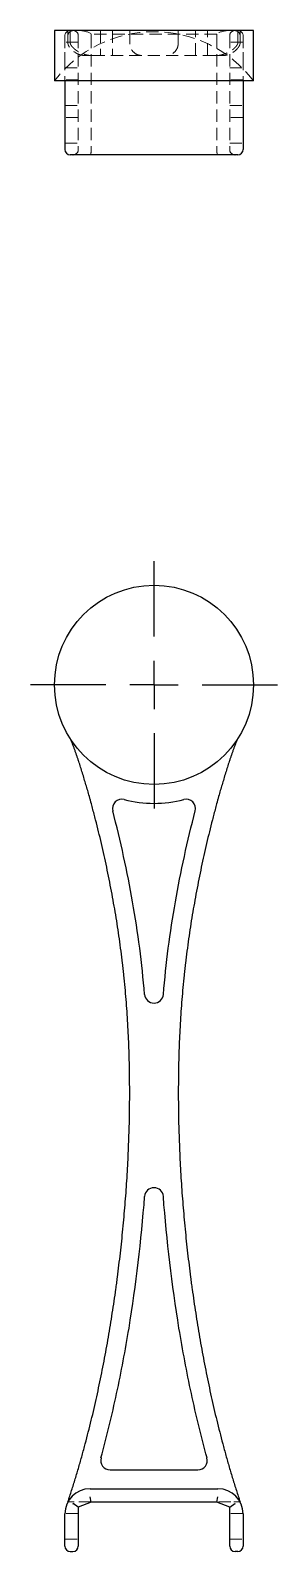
# Model space of a CAD drawing. Header units: millimetres. Extents: x 70 to 231, y 6 to 164.
# Drawn here: x 70.2 to 95.8, y 7 to 164.4 of the extents above.
import ezdxf

# ---------------------------------------------------------------- set-up
doc = ezdxf.new("R2010")
doc.units = ezdxf.units.MM
doc.linetypes.add('HIDDEN', pattern=[1.905, 1.27, -0.635])
doc.layers.add('10', color=7, linetype='Continuous')

# ---------------------------------------------------------------- blocks, each defined once
blk = doc.blocks.new('SW_CENTERMARKSYMBOL_0')
at = {"layer": '10', "color": 0}
for p, q in [((0, 5), (0, 12.81)), ((0, 0), (0, 2.5)), ((-5, 0), (-12.81, 0)), ((0, 0), (-2.5, 0)), ((0, 0), (0, -2.5)), ((0, 0), (2.5, 0)), ((5, 0), (12.81, 0)), ((0, -5), (0, -12.81))]:
    blk.add_line(p, q, dxfattribs=at)

msp = doc.modelspace()

# ---------------------------------------------------------------- linework, layer by layer
at = {"color": 7, "linetype": 'Continuous', "lineweight": 25}
for p, q in [((72.69, 164.41), (72.69, 159.21)), ((93.31, 164.41), (72.69, 164.41)), ((93.31, 159.21), (93.31, 164.41)), ((93.31, 159.21), (72.69, 159.21)), ((73.76, 159.21), (73.76, 158.27)), ((92.24, 159.21), (92.24, 158.27)), ((73.76, 157.68), (73.76, 154.36)), ((92.24, 157.68), (92.24, 154.36)), ((73.76, 153.78), (73.76, 152.09)), ((92.24, 153.78), (92.24, 152.09)), ((74.6, 151.53), (74.32, 151.53)), ((76.37, 151.53), (74.63, 151.53)), ((89.63, 151.53), (76.37, 151.53)), ((91.37, 151.53), (89.63, 151.53)), ((91.68, 151.53), (91.4, 151.53)), ((78.45, 15.46), (87.55, 15.46)), ((76.37, 13.5), (89.63, 13.5)), ((76.5, 12.11), (76.39, 12.67)), ((89.5, 12.11), (89.61, 12.67)), ((75.16, 11.59), (74.61, 11.96)), ((76.5, 12.11), (75.16, 11.59)), ((75.16, 11.59), (75.16, 8.95)), ((89.5, 12.11), (76.5, 12.11)), ((90.84, 11.59), (89.5, 12.11)), ((90.84, 11.59), (91.39, 11.96)), ((90.84, 8.95), (90.84, 11.59)), ((73.76, 8.95), (73.76, 10.9)), ((92.24, 10.9), (92.24, 8.95)), ((73.76, 7.56), (73.76, 8.95)), ((75.16, 8.95), (75.16, 7.56)), ((90.84, 7.56), (90.84, 8.95)), ((92.24, 8.95), (92.24, 7.56)), ((74.32, 7), (74.6, 7)), ((91.68, 7), (91.4, 7))]:
    msp.add_line(p, q, dxfattribs=at)
at = {"color": 7, "linetype": 'HIDDEN', "lineweight": 18}
for p, q in [((73.76, 163.85), (73.76, 162.17)), ((74.08, 164.41), (74.08, 163.85)), ((74.08, 163.85), (74.08, 163.11)), ((74.32, 164.41), (74.32, 163.11)), ((75.16, 163.85), (75.16, 152.09)), ((89.51, 164.04), (76.49, 164.04)), ((76.5, 163.85), (76.5, 152.09)), ((77.47, 164.41), (77.47, 161.81)), ((78.7, 164.41), (78.7, 161.81)), ((80.48, 163.11), (80.48, 164.41)), ((85.52, 164.41), (85.52, 163.11)), ((87.3, 161.81), (87.3, 164.41)), ((88.53, 161.81), (88.53, 164.41)), ((89.5, 163.85), (89.5, 152.09)), ((90.84, 163.85), (90.84, 152.09)), ((91.68, 164.41), (91.68, 163.11)), ((91.92, 164.41), (91.92, 163.85)), ((91.92, 163.11), (91.92, 163.85)), ((92.24, 163.85), (92.24, 162.17)), ((75.16, 163.21), (73.76, 163.21)), ((80.45, 163.11), (80.45, 163.11)), ((85.54, 163.11), (85.54, 163.11)), ((92.24, 163.21), (90.84, 163.21)), ((73.76, 161.58), (73.76, 159.21)), ((76.54, 161.81), (75.87, 161.81)), ((76.63, 161.81), (89.37, 161.81)), ((90.13, 161.81), (89.46, 161.81)), ((92.24, 161.58), (92.24, 159.21)), ((73.76, 160.54), (75.16, 160.54)), ((75.16, 159.31), (73.76, 159.31)), ((90.84, 160.54), (92.24, 160.54)), ((92.24, 159.31), (90.84, 159.31)), ((73.76, 156.64), (75.16, 156.64)), ((90.84, 156.64), (92.24, 156.64)), ((75.16, 155.4), (73.76, 155.4)), ((92.24, 155.4), (90.84, 155.4)), ((73.76, 152.74), (75.16, 152.74)), ((90.84, 152.74), (92.24, 152.74)), ((76.49, 12.14), (75.04, 12.14)), ((89.51, 12.14), (76.49, 12.14)), ((90.96, 12.14), (89.51, 12.14)), ((75.16, 10.94), (73.76, 10.94)), ((92.24, 10.94), (90.84, 10.94)), ((73.76, 8.27), (75.16, 8.27)), ((90.84, 8.27), (92.24, 8.27))]:
    msp.add_line(p, q, dxfattribs=at)
at = {"color": 7, "linetype": 'Continuous', "lineweight": 25}
msp.add_circle((83, 96.69), 10.31, dxfattribs=at)
at = {"color": 7, "linetype": 'HIDDEN', "lineweight": 18}
for centre, radius, start, end in [((83, 151.27), 13.01, 37.5895, 142.4105), ((74.32, 163.85), 0.559, 90, 180), ((74.6, 163.85), 0.559, 0, 89.2057), ((91.4, 163.85), 0.559, 90.7943, 180), ((91.68, 163.85), 0.559, 0, 90), ((74.6, 152.09), 0.559, 270.7943, 0), ((91.4, 152.09), 0.559, 180, 269.2057)]:
    msp.add_arc(centre, radius, start, end, dxfattribs=at)
at = {"color": 7, "linetype": 'Continuous', "lineweight": 25}
for centre, radius, start, end in [((74.32, 152.09), 0.559, 180, 270), ((91.68, 152.09), 0.559, 270, 0), ((79.67, 83.88), 0.976, 75.4463, 194.6143), ((83, 96.69), 12.26, 255.4463, 284.5537), ((86.33, 83.88), 0.976, 345.3857, 104.5537), ((83, 64.74), 0.976, 184.7537, 355.2463), ((83, 43.68), 0.976, 4.2254, 175.7746), ((78.45, 16.43), 0.976, 164.5869, 270), ((87.55, 16.43), 0.976, 270, 15.4131), ((76.37, 10.9), 2.6, 90, 180), ((89.63, 10.9), 2.6, 0, 90), ((74.32, 7.56), 0.559, 180, 270), ((74.6, 7.56), 0.559, 270, 0), ((91.4, 7.56), 0.559, 180, 270), ((91.68, 7.56), 0.559, 270, 0)]:
    msp.add_arc(centre, radius, start, end, dxfattribs=at)
at = {"color": 7, "linetype": 'HIDDEN', "lineweight": 18}
for centre, major_axis, ratio, start_param, end_param in [((75.04, 163.85), (1.54, 0), 0.363542, 0.342671, 1.570796), ((76.39, 163.85), (0, 0.559), 0.18821, 4.712389, 5.05506), ((89.61, 163.85), (0, 0.559), 0.18821, 1.228125, 1.570796), ((90.96, 163.85), (-1.54, 0), 0.363542, 4.712389, 5.940514), ((76.39, 152.09), (0, 0.559), 0.18821, 3.141593, 4.712389), ((89.61, 152.09), (0, 0.559), 0.18821, 1.570796, 3.141593)]:
    msp.add_ellipse(centre, major_axis=major_axis, ratio=ratio, start_param=start_param, end_param=end_param, dxfattribs=at)
for points, knots in [([(74.74, 164.41), (74.66, 164.41), (74.58, 164.4), (74.43, 164.35), (74.35, 164.32), (74.22, 164.22), (74.17, 164.16), (74.1, 164.01), (74.08, 163.93), (74.08, 163.85)], [0, 0, 0, 0, 0.25, 0.25, 0.5, 0.5, 0.75, 0.75, 1, 1, 1, 1]), ([(91.92, 163.85), (91.92, 163.93), (91.9, 164.01), (91.83, 164.16), (91.78, 164.22), (91.65, 164.32), (91.58, 164.35), (91.42, 164.4), (91.34, 164.41), (91.26, 164.41)], [0, 0, 0, 0, 0.25, 0.25, 0.5, 0.5, 0.75, 0.75, 1, 1, 1, 1]), ([(75.87, 161.81), (75.82, 161.81), (75.76, 161.81), (75.65, 161.83), (75.6, 161.83), (75.49, 161.85), (75.44, 161.87), (75.37, 161.89), (75.36, 161.89), (75.33, 161.9), (75.32, 161.9), (75.28, 161.91), (75.26, 161.92), (75.18, 161.95), (75.14, 161.97), (75.04, 162.01), (75, 162.03), (74.91, 162.08), (74.87, 162.11), (74.81, 162.15), (74.79, 162.16), (74.75, 162.19), (74.73, 162.2), (74.67, 162.24), (74.63, 162.27), (74.56, 162.33), (74.53, 162.36), (74.46, 162.43), (74.43, 162.46), (74.38, 162.51), (74.35, 162.54), (74.32, 162.58), (74.3, 162.61), (74.28, 162.63), (74.26, 162.66), (74.24, 162.68), (74.22, 162.71), (74.22, 162.72), (74.21, 162.74), (74.2, 162.75), (74.18, 162.78), (74.17, 162.8), (74.16, 162.83), (74.15, 162.84), (74.14, 162.85), (74.14, 162.86), (74.13, 162.88), (74.13, 162.89), (74.12, 162.9), (74.11, 162.93), (74.11, 162.94), (74.1, 162.96), (74.1, 162.97), (74.09, 162.99), (74.09, 163), (74.09, 163.01), (74.09, 163.02), (74.08, 163.04), (74.08, 163.05), (74.08, 163.08), (74.08, 163.08), (74.08, 163.1), (74.08, 163.1), (74.08, 163.11)], [0, 0, 0, 0, 0.000263925, 0.000263925, 0.000527849, 0.000527849, 0.000791774, 0.000791774, 0.000857755, 0.000857755, 0.000923736, 0.000923736, 0.001055698, 0.001055698, 0.001319623, 0.001319623, 0.001583547, 0.001583547, 0.001847472, 0.001847472, 0.001979434, 0.001979434, 0.002111396, 0.002111396, 0.002375321, 0.002375321, 0.002639245, 0.002639245, 0.00290317, 0.00290317, 0.003035132, 0.003167094, 0.003167094, 0.003299056, 0.003299056, 0.003431019, 0.003431019, 0.003497, 0.003497, 0.003562981, 0.003562981, 0.003694943, 0.003694943, 0.003760924, 0.003760924, 0.003793915, 0.003826905, 0.003826905, 0.003892886, 0.003892886, 0.003958868, 0.003958868, 0.004024849, 0.004024849, 0.004057839, 0.004057839, 0.00409083, 0.00409083, 0.004156811, 0.004156811, 0.004189801, 0.004189801, 0.004222792, 0.004222792, 0.004222792, 0.004222792]), ([(74.32, 163.11), (74.32, 163.1), (74.32, 163.09), (74.33, 163.08), (74.33, 163.07), (74.33, 163.07), (74.33, 163.06), (74.33, 163.06), (74.33, 163.06), (74.33, 163.04), (74.34, 163.04), (74.34, 163.02), (74.34, 163.01), (74.35, 163), (74.35, 162.99), (74.35, 162.99), (74.36, 162.97), (74.36, 162.96), (74.38, 162.94), (74.38, 162.93), (74.4, 162.9), (74.41, 162.89), (74.42, 162.86), (74.43, 162.85), (74.44, 162.83), (74.45, 162.82), (74.46, 162.81), (74.46, 162.8), (74.48, 162.78), (74.48, 162.77), (74.51, 162.74), (74.53, 162.72), (74.57, 162.67), (74.59, 162.65), (74.63, 162.61), (74.65, 162.59), (74.69, 162.55), (74.73, 162.52), (74.79, 162.46), (74.84, 162.43), (74.9, 162.38), (74.95, 162.35), (75.01, 162.31), (75.02, 162.3), (75.04, 162.29), (75.08, 162.26), (75.11, 162.24), (75.18, 162.2), (75.23, 162.17), (75.33, 162.12), (75.43, 162.07), (75.59, 162.01), (75.75, 161.95), (75.91, 161.9), (76.03, 161.88), (76.14, 161.85), (76.2, 161.84), (76.29, 161.83), (76.32, 161.83), (76.36, 161.82), (76.38, 161.82), (76.41, 161.82), (76.49, 161.81), (76.56, 161.81), (76.63, 161.81)], [0, 0, 0, 0, 0.000046209, 0.000046209, 0.000069314, 0.000069314, 0.000080866, 0.000080866, 0.000092418, 0.000092418, 0.000138627, 0.000138627, 0.000184836, 0.000184836, 0.000207941, 0.000207941, 0.000231045, 0.000277254, 0.000277254, 0.000369673, 0.000369673, 0.000462091, 0.000462091, 0.000554509, 0.000554509, 0.000600718, 0.000600718, 0.000646927, 0.000646927, 0.000739345, 0.000739345, 0.000924181, 0.000924181, 0.001109018, 0.001109018, 0.001293854, 0.001293854, 0.00147869, 0.001663527, 0.001848363, 0.001848363, 0.002218035, 0.002218035, 0.002310454, 0.002310454, 0.002402872, 0.002587708, 0.002587708, 0.002957381, 0.002957381, 0.003327053, 0.003696726, 0.004066398, 0.004436071, 0.004805743, 0.004805743, 0.005175416, 0.005175416, 0.005360252, 0.005360252, 0.00545267, 0.00545267, 0.005545089, 0.005914761, 0.005914761, 0.005914761, 0.005914761]), ([(81.75, 161.81), (81.6, 161.83), (81.28, 161.86), (80.83, 162.17), (80.53, 162.62), (80.5, 162.95), (80.48, 163.11)], [0, 0, 0, 0, 0.2471, 0.50081, 0.7541, 1, 1, 1, 1]), ([(85.52, 163.11), (85.5, 162.95), (85.47, 162.62), (85.17, 162.17), (84.72, 161.86), (84.4, 161.83), (84.25, 161.81)], [0, 0, 0, 0, 0.2459, 0.49919, 0.7529, 1, 1, 1, 1]), ([(89.37, 161.81), (89.44, 161.81), (89.5, 161.81), (89.62, 161.82), (89.68, 161.83), (89.8, 161.84), (89.86, 161.85), (89.97, 161.88), (90.09, 161.9), (90.2, 161.94), (90.28, 161.96), (90.31, 161.97), (90.35, 161.99), (90.36, 161.99), (90.39, 162), (90.45, 162.03), (90.57, 162.08), (90.67, 162.12), (90.77, 162.17), (90.82, 162.2), (90.91, 162.26), (90.96, 162.29), (91.05, 162.35), (91.1, 162.38), (91.16, 162.43), (91.21, 162.46), (91.25, 162.5), (91.28, 162.53), (91.29, 162.54), (91.31, 162.55), (91.32, 162.56), (91.35, 162.59), (91.37, 162.61), (91.41, 162.65), (91.43, 162.67), (91.46, 162.71), (91.47, 162.72), (91.49, 162.74), (91.51, 162.76), (91.53, 162.8), (91.55, 162.82), (91.57, 162.85), (91.58, 162.86), (91.59, 162.89), (91.6, 162.9), (91.61, 162.92), (91.62, 162.93), (91.63, 162.94), (91.63, 162.95), (91.64, 162.96), (91.64, 162.97), (91.65, 162.99), (91.65, 162.99), (91.66, 163.01), (91.66, 163.02), (91.66, 163.03), (91.67, 163.04), (91.67, 163.04), (91.67, 163.05), (91.67, 163.05), (91.67, 163.06), (91.67, 163.07), (91.68, 163.09), (91.68, 163.09), (91.68, 163.1), (91.68, 163.11), (91.68, 163.11)], [0, 0, 0, 0, 0.000363219, 0.000363219, 0.000726439, 0.000726439, 0.001089658, 0.001089658, 0.001452877, 0.001816097, 0.001816097, 0.001997707, 0.001997707, 0.002088511, 0.002088511, 0.002179316, 0.002542536, 0.002905755, 0.002905755, 0.003268974, 0.003268974, 0.003632194, 0.003632194, 0.003995413, 0.003995413, 0.004177023, 0.004358632, 0.004358632, 0.004449437, 0.004449437, 0.004540242, 0.004540242, 0.004721852, 0.004721852, 0.004903462, 0.004903462, 0.004994266, 0.004994266, 0.005085071, 0.005175876, 0.005266681, 0.005266681, 0.005357486, 0.005357486, 0.005448291, 0.005448291, 0.005493693, 0.005493693, 0.005539095, 0.005539095, 0.005584498, 0.005584498, 0.0056299, 0.0056299, 0.005675303, 0.005675303, 0.005698004, 0.005709355, 0.005709355, 0.005720705, 0.005720705, 0.005766108, 0.005766108, 0.005788809, 0.005788809, 0.00581151, 0.00581151, 0.00581151, 0.00581151]), ([(91.92, 163.11), (91.92, 163.1), (91.92, 163.08), (91.92, 163.05), (91.92, 163.04), (91.92, 163.02), (91.91, 163.02), (91.91, 163.01), (91.91, 163), (91.91, 162.99), (91.9, 162.97), (91.9, 162.96), (91.89, 162.94), (91.89, 162.93), (91.88, 162.91), (91.88, 162.9), (91.87, 162.89), (91.87, 162.88), (91.86, 162.85), (91.84, 162.83), (91.83, 162.8), (91.82, 162.78), (91.79, 162.74), (91.78, 162.72), (91.76, 162.68), (91.74, 162.66), (91.72, 162.63), (91.7, 162.61), (91.68, 162.58), (91.68, 162.58), (91.66, 162.56), (91.64, 162.53), (91.62, 162.51), (91.57, 162.46), (91.54, 162.43), (91.47, 162.36), (91.44, 162.33), (91.37, 162.27), (91.33, 162.24), (91.25, 162.19), (91.21, 162.16), (91.15, 162.12), (91.13, 162.11), (91.1, 162.09), (91.09, 162.08), (91.07, 162.07), (91.01, 162.04), (90.96, 162.01), (90.86, 161.97), (90.82, 161.95), (90.72, 161.91), (90.67, 161.9), (90.6, 161.88), (90.59, 161.87), (90.56, 161.87), (90.55, 161.86), (90.51, 161.85), (90.48, 161.85), (90.4, 161.83), (90.35, 161.83), (90.24, 161.81), (90.18, 161.81), (90.13, 161.81)], [0, 0, 0, 0, 0.000066532, 0.000066532, 0.000133064, 0.000133064, 0.000149697, 0.000149697, 0.00016633, 0.000199596, 0.000199596, 0.000266128, 0.000266128, 0.00033266, 0.00033266, 0.000365926, 0.000365926, 0.000399192, 0.000465724, 0.000532257, 0.000532257, 0.000665321, 0.000665321, 0.000798385, 0.000798385, 0.000931449, 0.000931449, 0.001064513, 0.001064513, 0.001131045, 0.001131045, 0.001197577, 0.001330641, 0.001330641, 0.00159677, 0.00159677, 0.001862898, 0.001862898, 0.002129026, 0.002129026, 0.002395154, 0.002395154, 0.002528219, 0.002528219, 0.002594751, 0.002594751, 0.002661283, 0.002927411, 0.002927411, 0.003193539, 0.003193539, 0.003459667, 0.003459667, 0.0035262, 0.0035262, 0.003592732, 0.003592732, 0.003725796, 0.003725796, 0.003991924, 0.003991924, 0.004258052, 0.004258052, 0.004258052, 0.004258052]), ([(74.74, 12.14), (74.66, 12.14), (74.58, 12.14), (74.43, 12.14), (74.35, 12.14), (74.22, 12.14), (74.17, 12.14), (74.1, 12.14), (74.08, 12.14), (74.08, 12.14)], [0, 0, 0, 0, 0.25, 0.25, 0.5, 0.5, 0.75, 0.75, 1, 1, 1, 1]), ([(91.92, 12.14), (91.92, 12.14), (91.9, 12.14), (91.83, 12.14), (91.78, 12.14), (91.65, 12.14), (91.58, 12.14), (91.42, 12.14), (91.34, 12.14), (91.26, 12.14)], [0, 0, 0, 0, 0.25, 0.25, 0.5, 0.5, 0.75, 0.75, 1, 1, 1, 1])]:
    msp.add_open_spline(points, degree=3, knots=knots, dxfattribs=at)
for points in [[(73.76, 162.17), (73.76, 161.98), (73.76, 161.78), (73.76, 161.58)], [(92.24, 162.17), (92.24, 161.98), (92.24, 161.78), (92.24, 161.58)]]:
    msp.add_open_spline(points, degree=3, dxfattribs=at)
at = {"color": 7, "linetype": 'Continuous', "lineweight": 25}
for points in [[(73.76, 158.27), (73.76, 158.07), (73.76, 157.87), (73.76, 157.68)], [(92.24, 158.27), (92.24, 158.07), (92.24, 157.87), (92.24, 157.68)], [(73.76, 154.36), (73.76, 154.17), (73.76, 153.97), (73.76, 153.78)], [(92.24, 154.36), (92.24, 154.17), (92.24, 153.97), (92.24, 153.78)], [(74.6, 151.53), (74.61, 151.53), (74.61, 151.53), (74.61, 151.53)], [(74.61, 151.53), (74.62, 151.53), (74.62, 151.53), (74.63, 151.53)], [(91.37, 151.53), (91.38, 151.53), (91.38, 151.53), (91.39, 151.53)], [(91.39, 151.53), (91.39, 151.53), (91.39, 151.53), (91.4, 151.53)], [(74.6, 11.93), (74.61, 11.94), (74.61, 11.95), (74.61, 11.96)], [(74.61, 11.96), (74.62, 11.97), (74.62, 11.97), (74.63, 11.98)], [(91.37, 11.98), (91.38, 11.97), (91.38, 11.97), (91.39, 11.96)], [(91.39, 11.96), (91.39, 11.95), (91.39, 11.94), (91.4, 11.93)]]:
    msp.add_open_spline(points, degree=3, dxfattribs=at)
for points, knots in [([(74.08, 12.14), (74.21, 12.54), (74.47, 13.33), (74.85, 14.53), (75.21, 15.74), (75.55, 16.95), (75.88, 18.16), (76.09, 18.97), (76.4, 20.18), (76.6, 20.99), (76.98, 22.62), (77.16, 23.44), (77.5, 25.07), (77.67, 25.89), (77.98, 27.53), (78.13, 28.36), (78.42, 30.01), (78.55, 30.83), (78.81, 32.49), (78.93, 33.31), (79.08, 34.35), (79.1, 34.56), (79.15, 34.87), (79.16, 34.98), (79.19, 35.18), (79.26, 35.7), (79.32, 36.22), (79.47, 37.47), (79.66, 39.13), (79.9, 41.63), (80.11, 44.13), (80.27, 46.63), (80.38, 49.12), (80.46, 51.62), (80.48, 53.29), (80.48, 54.96), (80.48, 55.79), (80.45, 57.46), (80.43, 58.29), (80.37, 59.96), (80.33, 60.8), (80.24, 62.46), (80.18, 63.3), (80.05, 64.97), (79.97, 65.8), (79.86, 66.85), (79.84, 67.06), (79.8, 67.37), (79.79, 67.47), (79.77, 67.68), (79.71, 68.21), (79.64, 68.73), (79.48, 69.98), (79.36, 70.81), (79.11, 72.46), (78.97, 73.29), (78.67, 74.94), (78.52, 75.76), (78.27, 77), (78.1, 77.82), (77.83, 79.05), (77.55, 80.27), (77.36, 81.09), (77.16, 81.9), (77.06, 82.31), (76.85, 83.12), (76.74, 83.53), (76.58, 84.14), (76.5, 84.44), (76.41, 84.74), (76.36, 84.95), (76.33, 85.05), (76.19, 85.55), (76.07, 85.96), (75.89, 86.56), (75.83, 86.76), (75.71, 87.16), (75.65, 87.37), (75.52, 87.77), (75.46, 87.97), (75.33, 88.37), (75.27, 88.57), (75.17, 88.87), (75.14, 88.97), (75.07, 89.17), (75.04, 89.26), (74.97, 89.46), (74.93, 89.56), (74.86, 89.76), (74.83, 89.86), (74.76, 90.06), (74.72, 90.16), (74.67, 90.3), (74.65, 90.35), (74.61, 90.45), (74.59, 90.5), (74.55, 90.6), (74.53, 90.65), (74.49, 90.74), (74.47, 90.79), (74.44, 90.87), (74.43, 90.89), (74.41, 90.94), (74.4, 90.96), (74.38, 91.01), (74.37, 91.03), (74.35, 91.07), (74.35, 91.08), (74.33, 91.1), (74.33, 91.12), (74.32, 91.13)], [0, 0, 0, 0, 0.0019271, 0.0038541, 0.0057812, 0.0077083, 0.0096354, 0.0115624, 0.0115624, 0.0154166, 0.0154166, 0.0192707, 0.0192707, 0.0231249, 0.0231249, 0.026979, 0.026979, 0.0308331, 0.0308331, 0.0346873, 0.0346873, 0.0356508, 0.0356508, 0.0361326, 0.0361326, 0.0366144, 0.0385414, 0.0385414, 0.0423956, 0.0462497, 0.0501039, 0.053958, 0.0578121, 0.0616663, 0.0655204, 0.0655204, 0.0693746, 0.0693746, 0.0732287, 0.0732287, 0.0770829, 0.0770829, 0.080937, 0.080937, 0.0847911, 0.0847911, 0.0857547, 0.0857547, 0.0862364, 0.0862364, 0.0867182, 0.0886453, 0.0886453, 0.0924994, 0.0924994, 0.0963536, 0.0963536, 0.1002077, 0.1002077, 0.1021348, 0.1040619, 0.1059889, 0.107916, 0.107916, 0.1098431, 0.1098431, 0.1117701, 0.1117701, 0.1127337, 0.1132154, 0.1132154, 0.1136972, 0.1136972, 0.1156243, 0.1156243, 0.1165878, 0.1165878, 0.1175514, 0.1175514, 0.1185149, 0.1185149, 0.1194784, 0.1194784, 0.1199602, 0.1199602, 0.120442, 0.120442, 0.1209237, 0.1209237, 0.1214055, 0.1214055, 0.1218873, 0.1218873, 0.1221281, 0.1221281, 0.122369, 0.122369, 0.1226099, 0.1226099, 0.1228508, 0.1228508, 0.1229712, 0.1229712, 0.1230917, 0.1230917, 0.1232121, 0.1232121, 0.1232723, 0.1232723, 0.1233326, 0.1233326, 0.1233326, 0.1233326]), ([(91.68, 91.13), (91.67, 91.12), (91.67, 91.1), (91.65, 91.08), (91.65, 91.07), (91.63, 91.03), (91.62, 91.01), (91.6, 90.96), (91.59, 90.94), (91.57, 90.89), (91.56, 90.87), (91.53, 90.79), (91.51, 90.74), (91.47, 90.65), (91.45, 90.6), (91.41, 90.5), (91.39, 90.45), (91.35, 90.35), (91.33, 90.3), (91.28, 90.16), (91.24, 90.06), (91.17, 89.86), (91.14, 89.76), (91.07, 89.56), (91.03, 89.46), (90.96, 89.26), (90.93, 89.17), (90.86, 88.97), (90.83, 88.87), (90.73, 88.57), (90.67, 88.37), (90.54, 87.97), (90.48, 87.77), (90.35, 87.37), (90.29, 87.16), (90.17, 86.76), (90.11, 86.56), (89.93, 85.96), (89.81, 85.55), (89.67, 85.05), (89.64, 84.95), (89.59, 84.74), (89.5, 84.44), (89.42, 84.14), (89.26, 83.53), (89.15, 83.12), (88.94, 82.31), (88.84, 81.9), (88.64, 81.09), (88.45, 80.27), (88.17, 79.05), (87.9, 77.82), (87.73, 77), (87.48, 75.76), (87.33, 74.94), (87.03, 73.29), (86.89, 72.46), (86.64, 70.81), (86.52, 69.98), (86.36, 68.73), (86.3, 68.31), (86.24, 67.79), (86.23, 67.68), (86.21, 67.47), (86.2, 67.37), (86.16, 67.06), (86.14, 66.85), (86.03, 65.8), (85.95, 64.97), (85.82, 63.3), (85.76, 62.46), (85.67, 60.8), (85.63, 59.96), (85.57, 58.29), (85.55, 57.46), (85.52, 55.79), (85.52, 54.96), (85.52, 53.29), (85.54, 51.62), (85.62, 49.12), (85.73, 46.63), (85.89, 44.13), (86.1, 41.63), (86.34, 39.13), (86.53, 37.47), (86.68, 36.22), (86.74, 35.7), (86.81, 35.18), (86.84, 34.98), (86.85, 34.87), (86.9, 34.56), (87.04, 33.52), (87.19, 32.49), (87.45, 30.83), (87.58, 30.01), (87.87, 28.36), (88.02, 27.53), (88.33, 25.89), (88.5, 25.07), (88.84, 23.44), (89.02, 22.62), (89.4, 20.99), (89.6, 20.18), (89.91, 18.97), (90.12, 18.16), (90.45, 16.95), (90.79, 15.74), (91.15, 14.53), (91.53, 13.33), (91.79, 12.54), (91.92, 12.14)], [0, 0, 0, 0, 0.0000605, 0.0000605, 0.0001211, 0.0001211, 0.0002422, 0.0002422, 0.0003633, 0.0003633, 0.0004844, 0.0004844, 0.0007265, 0.0007265, 0.0009687, 0.0009687, 0.0012109, 0.0012109, 0.0014531, 0.0014531, 0.0019375, 0.0019375, 0.0024218, 0.0024218, 0.0029062, 0.0029062, 0.0033905, 0.0033905, 0.0038749, 0.0038749, 0.0048436, 0.0048436, 0.0058124, 0.0058124, 0.0067811, 0.0067811, 0.0077498, 0.0077498, 0.0096873, 0.0096873, 0.0101716, 0.0101716, 0.010656, 0.0116247, 0.0116247, 0.0135622, 0.0135622, 0.0154996, 0.0154996, 0.0174371, 0.0193745, 0.021312, 0.0232494, 0.0232494, 0.0271243, 0.0271243, 0.0309992, 0.0309992, 0.0348741, 0.0348741, 0.0368116, 0.0368116, 0.037296, 0.037296, 0.0377803, 0.0377803, 0.038749, 0.038749, 0.0426239, 0.0426239, 0.0464989, 0.0464989, 0.0503738, 0.0503738, 0.0542487, 0.0542487, 0.0581236, 0.0581236, 0.0619985, 0.0658734, 0.0697483, 0.0736232, 0.0774981, 0.081373, 0.0852479, 0.0852479, 0.0871853, 0.0876697, 0.0876697, 0.0881541, 0.0881541, 0.0891228, 0.0929977, 0.0929977, 0.0968726, 0.0968726, 0.1007475, 0.1007475, 0.1046224, 0.1046224, 0.1084973, 0.1084973, 0.1123722, 0.1123722, 0.1143097, 0.1162471, 0.1181846, 0.120122, 0.1220595, 0.1239969, 0.1239969, 0.1239969, 0.1239969]), ([(82.03, 64.66), (81.89, 66.26), (81.72, 67.86), (81.31, 71.05), (81.06, 72.64), (80.23, 77.38), (79.54, 80.52), (78.73, 83.64)], [0, 0, 0, 0, 0.25, 0.25, 0.5, 0.5, 1, 1, 1, 1]), ([(83.97, 64.66), (84.11, 66.26), (84.28, 67.86), (84.69, 71.05), (84.94, 72.64), (85.77, 77.38), (86.46, 80.52), (87.27, 83.64)], [0, 0, 0, 0, 0.25, 0.25, 0.5, 0.5, 1, 1, 1, 1]), ([(77.5, 16.69), (78.11, 18.9), (78.65, 21.12), (79.61, 25.6), (80.04, 27.85), (81.15, 34.63), (81.69, 39.18), (82.03, 43.75)], [0, 0, 0, 0, 0.25, 0.25, 0.5, 0.5, 1, 1, 1, 1]), ([(88.5, 16.69), (87.89, 18.9), (87.35, 21.12), (86.39, 25.6), (85.96, 27.85), (84.85, 34.63), (84.31, 39.18), (83.97, 43.75)], [0, 0, 0, 0, 0.25, 0.25, 0.5, 0.5, 1, 1, 1, 1])]:
    msp.add_open_spline(points, degree=3, knots=knots, dxfattribs=at)

# ---------------------------------------------------------------- block references
at = {"layer": '10'}
msp.add_blockref('SW_CENTERMARKSYMBOL_0', (83, 96.69), dxfattribs=at)

doc.saveas('drawing.dxf')
